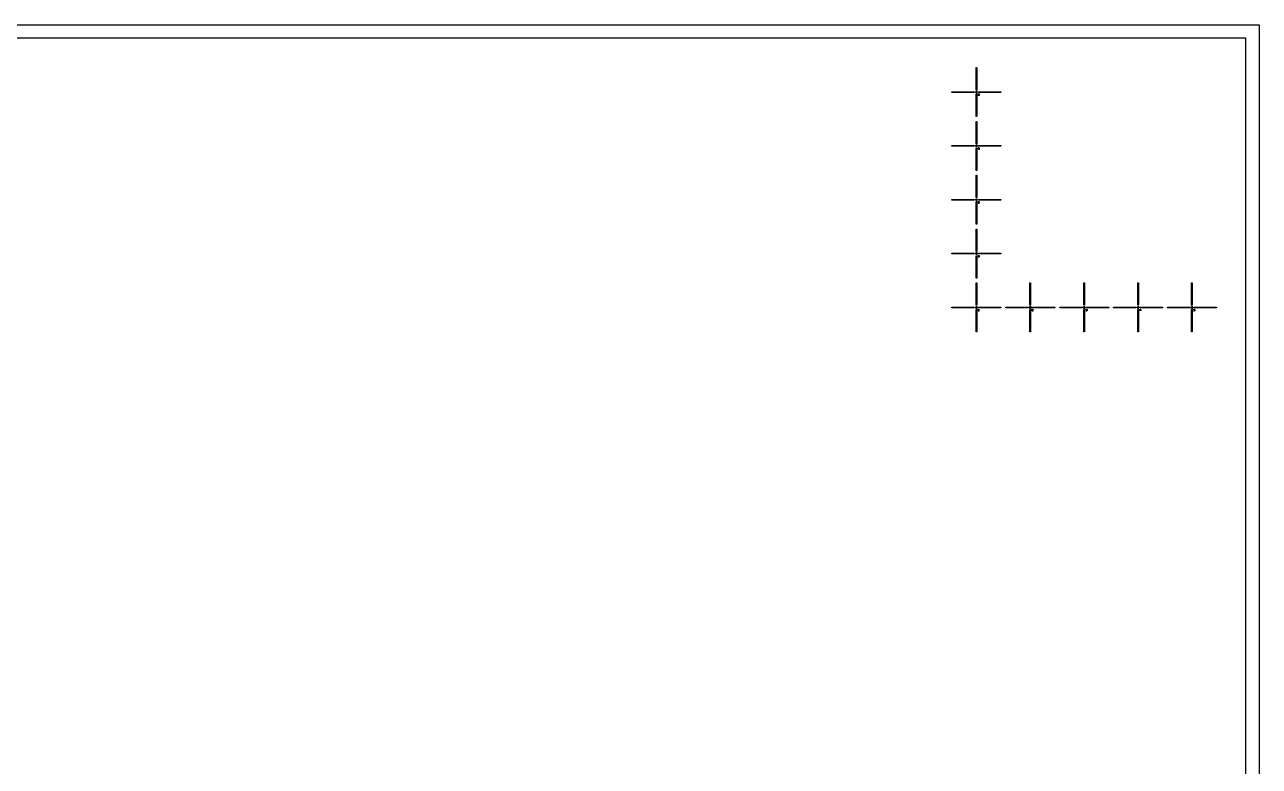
# Model space of a CAD drawing. Extents: x -4550 to 4550, y -4550 to 4550.
# Drawn here: x -33 to 4550, y 1796 to 4550 of the extents above; entities that cross this region are included whole.
import ezdxf

# ---------------------------------------------------------------- set-up
doc = ezdxf.new("R2010")
doc.units = 0
doc.layers.add('L10D0', color=1, linetype='CONTINUOUS')
doc.layers.add('L9D0', color=2, linetype='CONTINUOUS')

msp = doc.modelspace()

# ---------------------------------------------------------------- linework, layer by layer
at = {"layer": 'L10D0'}
msp.add_lwpolyline([(-4550, -4550), (-4550, -4500), (-4500, -4500), (4500, -4500), (4500, 4500), (-4500, 4500), (-4500, -4500), (-4550, -4500), (-4550, 4550), (4550, 4550), (4550, -4550)], close=True, dxfattribs=at)
at = {"layer": 'L9D0'}
for points in [[(3498.75, 4308), (3498.75, 4391), (3501.25, 4391), (3501.25, 4308)], [(3409, 4298.75), (3409, 4301.25), (3492, 4301.25), (3492, 4298.75)], [(3499.8, 4295), (3499.8, 4299.8), (3495, 4299.8), (3495, 4300.2), (3499.8, 4300.2), (3499.8, 4305), (3500.2, 4305), (3500.2, 4300.2), (3505, 4300.2), (3505, 4299.8), (3500.2, 4299.8), (3500.2, 4295)], [(3498.75, 4209), (3498.75, 4292), (3501.25, 4292), (3501.25, 4209)], [(3506, 4289.444), (3506, 4293), (3510.444, 4293), (3510.444, 4292.111), (3506.889, 4292.111), (3506.889, 4290.333), (3509.556, 4290.333), (3509.556, 4289.444)], [(3506, 4286.778), (3506, 4287.667), (3509.556, 4287.667), (3509.556, 4286.778)], [(3508, 4298.75), (3508, 4301.25), (3591, 4301.25), (3591, 4298.75)], [(3509.556, 4287.667), (3509.556, 4289.444), (3510.444, 4289.444), (3510.444, 4287.667)], [(3498.75, 4108), (3498.75, 4191), (3501.25, 4191), (3501.25, 4108)], [(3409, 4098.75), (3409, 4101.25), (3492, 4101.25), (3492, 4098.75)], [(3499.8, 4095), (3499.8, 4099.8), (3495, 4099.8), (3495, 4100.2), (3499.8, 4100.2), (3499.8, 4105), (3500.2, 4105), (3500.2, 4100.2), (3505, 4100.2), (3505, 4099.8), (3500.2, 4099.8), (3500.2, 4095)], [(3498.75, 4009), (3498.75, 4092), (3501.25, 4092), (3501.25, 4009)], [(3508.667, 4086.778), (3508.667, 4088.556), (3506, 4088.556), (3506, 4090.333), (3506.889, 4090.333), (3506.889, 4089.444), (3508.667, 4089.444), (3508.667, 4092.111), (3507.778, 4092.111), (3507.778, 4093), (3509.556, 4093), (3509.556, 4089.444), (3510.444, 4089.444), (3510.444, 4088.556), (3509.556, 4088.556), (3509.556, 4086.778)], [(3506.889, 4090.333), (3506.889, 4092.111), (3507.778, 4092.111), (3507.778, 4090.333)], [(3508, 4098.75), (3508, 4101.25), (3591, 4101.25), (3591, 4098.75)], [(3498.75, 3908), (3498.75, 3991), (3501.25, 3991), (3501.25, 3908)], [(3409, 3898.75), (3409, 3901.25), (3492, 3901.25), (3492, 3898.75)], [(3499.8, 3895), (3499.8, 3899.8), (3495, 3899.8), (3495, 3900.2), (3499.8, 3900.2), (3499.8, 3905), (3500.2, 3905), (3500.2, 3900.2), (3505, 3900.2), (3505, 3899.8), (3500.2, 3899.8), (3500.2, 3895)], [(3508, 3898.75), (3508, 3901.25), (3591, 3901.25), (3591, 3898.75)], [(3498.75, 3809), (3498.75, 3892), (3501.25, 3892), (3501.25, 3809)], [(3506, 3892.111), (3506, 3893), (3509.556, 3893), (3509.556, 3892.111)], [(3506, 3886.778), (3506, 3887.667), (3509.556, 3887.667), (3509.556, 3886.778)], [(3506.889, 3889.444), (3506.889, 3890.333), (3509.556, 3890.333), (3509.556, 3889.444)], [(3509.556, 3890.333), (3509.556, 3892.111), (3510.444, 3892.111), (3510.444, 3890.333)], [(3509.556, 3887.667), (3509.556, 3889.444), (3510.444, 3889.444), (3510.444, 3887.667)], [(3498.75, 3708), (3498.75, 3791), (3501.25, 3791), (3501.25, 3708)], [(3409, 3698.75), (3409, 3701.25), (3492, 3701.25), (3492, 3698.75)], [(3499.8, 3695), (3499.8, 3699.8), (3495, 3699.8), (3495, 3700.2), (3499.8, 3700.2), (3499.8, 3705), (3500.2, 3705), (3500.2, 3700.2), (3505, 3700.2), (3505, 3699.8), (3500.2, 3699.8), (3500.2, 3695)], [(3498.75, 3609), (3498.75, 3692), (3501.25, 3692), (3501.25, 3609)], [(3506, 3691.222), (3506, 3692.111), (3506.889, 3692.111), (3506.889, 3691.222)], [(3506, 3686.778), (3506, 3688.556), (3506.889, 3688.556), (3506.889, 3687.667), (3510.444, 3687.667), (3510.444, 3686.778)], [(3506.889, 3692.111), (3506.889, 3693), (3509.556, 3693), (3509.556, 3692.111)], [(3506.889, 3688.556), (3506.889, 3689.444), (3508.667, 3689.444), (3508.667, 3688.556)], [(3508, 3698.75), (3508, 3701.25), (3591, 3701.25), (3591, 3698.75)], [(3508.667, 3689.444), (3508.667, 3690.333), (3509.556, 3690.333), (3509.556, 3689.444)], [(3509.556, 3690.333), (3509.556, 3692.111), (3510.444, 3692.111), (3510.444, 3690.333)], [(3498.75, 3508), (3498.75, 3591), (3501.25, 3591), (3501.25, 3508)], [(3698.75, 3508), (3698.75, 3591), (3701.25, 3591), (3701.25, 3508)], [(3898.75, 3508), (3898.75, 3591), (3901.25, 3591), (3901.25, 3508)], [(4098.75, 3508), (4098.75, 3591), (4101.25, 3591), (4101.25, 3508)], [(4298.75, 3508), (4298.75, 3591), (4301.25, 3591), (4301.25, 3508)], [(3409, 3498.75), (3409, 3501.25), (3492, 3501.25), (3492, 3498.75)], [(3499.8, 3495), (3499.8, 3499.8), (3495, 3499.8), (3495, 3500.2), (3499.8, 3500.2), (3499.8, 3505), (3500.2, 3505), (3500.2, 3500.2), (3505, 3500.2), (3505, 3499.8), (3500.2, 3499.8), (3500.2, 3495)], [(3498.75, 3409), (3498.75, 3492), (3501.25, 3492), (3501.25, 3409)], [(3506.889, 3486.778), (3506.889, 3487.667), (3507.778, 3487.667), (3507.778, 3491.222), (3506.889, 3491.222), (3506.889, 3492.111), (3507.778, 3492.111), (3507.778, 3493), (3508.667, 3493), (3508.667, 3487.667), (3509.556, 3487.667), (3509.556, 3486.778)], [(3508, 3498.75), (3508, 3501.25), (3591, 3501.25), (3591, 3498.75)], [(3609, 3498.75), (3609, 3501.25), (3692, 3501.25), (3692, 3498.75)], [(3699.8, 3495), (3699.8, 3499.8), (3695, 3499.8), (3695, 3500.2), (3699.8, 3500.2), (3699.8, 3505), (3700.2, 3505), (3700.2, 3500.2), (3705, 3500.2), (3705, 3499.8), (3700.2, 3499.8), (3700.2, 3495)], [(3698.75, 3409), (3698.75, 3492), (3701.25, 3492), (3701.25, 3409)], [(3706, 3491.222), (3706, 3492.111), (3706.889, 3492.111), (3706.889, 3491.222)], [(3706, 3486.778), (3706, 3488.556), (3706.889, 3488.556), (3706.889, 3487.667), (3710.444, 3487.667), (3710.444, 3486.778)], [(3706.889, 3492.111), (3706.889, 3493), (3709.556, 3493), (3709.556, 3492.111)], [(3706.889, 3488.556), (3706.889, 3489.444), (3708.667, 3489.444), (3708.667, 3488.556)], [(3708, 3498.75), (3708, 3501.25), (3791, 3501.25), (3791, 3498.75)], [(3708.667, 3489.444), (3708.667, 3490.333), (3709.556, 3490.333), (3709.556, 3489.444)], [(3709.556, 3490.333), (3709.556, 3492.111), (3710.444, 3492.111), (3710.444, 3490.333)], [(3809, 3498.75), (3809, 3501.25), (3892, 3501.25), (3892, 3498.75)], [(3899.8, 3495), (3899.8, 3499.8), (3895, 3499.8), (3895, 3500.2), (3899.8, 3500.2), (3899.8, 3505), (3900.2, 3505), (3900.2, 3500.2), (3905, 3500.2), (3905, 3499.8), (3900.2, 3499.8), (3900.2, 3495)], [(3898.75, 3409), (3898.75, 3492), (3901.25, 3492), (3901.25, 3409)], [(3906, 3492.111), (3906, 3493), (3909.556, 3493), (3909.556, 3492.111)], [(3906, 3486.778), (3906, 3487.667), (3909.556, 3487.667), (3909.556, 3486.778)], [(3906.889, 3489.444), (3906.889, 3490.333), (3909.556, 3490.333), (3909.556, 3489.444)], [(3908, 3498.75), (3908, 3501.25), (3991, 3501.25), (3991, 3498.75)], [(3909.556, 3490.333), (3909.556, 3492.111), (3910.444, 3492.111), (3910.444, 3490.333)], [(3909.556, 3487.667), (3909.556, 3489.444), (3910.444, 3489.444), (3910.444, 3487.667)], [(4009, 3498.75), (4009, 3501.25), (4092, 3501.25), (4092, 3498.75)], [(4099.8, 3495), (4099.8, 3499.8), (4095, 3499.8), (4095, 3500.2), (4099.8, 3500.2), (4099.8, 3505), (4100.2, 3505), (4100.2, 3500.2), (4105, 3500.2), (4105, 3499.8), (4100.2, 3499.8), (4100.2, 3495)], [(4098.75, 3409), (4098.75, 3492), (4101.25, 3492), (4101.25, 3409)], [(4108.667, 3486.778), (4108.667, 3488.556), (4106, 3488.556), (4106, 3490.333), (4106.889, 3490.333), (4106.889, 3489.444), (4108.667, 3489.444), (4108.667, 3492.111), (4107.778, 3492.111), (4107.778, 3493), (4109.556, 3493), (4109.556, 3489.444), (4110.444, 3489.444), (4110.444, 3488.556), (4109.556, 3488.556), (4109.556, 3486.778)], [(4106.889, 3490.333), (4106.889, 3492.111), (4107.778, 3492.111), (4107.778, 3490.333)], [(4108, 3498.75), (4108, 3501.25), (4191, 3501.25), (4191, 3498.75)], [(4209, 3498.75), (4209, 3501.25), (4292, 3501.25), (4292, 3498.75)], [(4299.8, 3495), (4299.8, 3499.8), (4295, 3499.8), (4295, 3500.2), (4299.8, 3500.2), (4299.8, 3505), (4300.2, 3505), (4300.2, 3500.2), (4305, 3500.2), (4305, 3499.8), (4300.2, 3499.8), (4300.2, 3495)], [(4298.75, 3409), (4298.75, 3492), (4301.25, 3492), (4301.25, 3409)], [(4306, 3489.444), (4306, 3493), (4310.444, 3493), (4310.444, 3492.111), (4306.889, 3492.111), (4306.889, 3490.333), (4309.556, 3490.333), (4309.556, 3489.444)], [(4306, 3486.778), (4306, 3487.667), (4309.556, 3487.667), (4309.556, 3486.778)], [(4308, 3498.75), (4308, 3501.25), (4391, 3501.25), (4391, 3498.75)], [(4309.556, 3487.667), (4309.556, 3489.444), (4310.444, 3489.444), (4310.444, 3487.667)]]:
    msp.add_lwpolyline(points, close=True, dxfattribs=at)

doc.saveas('drawing.dxf')
